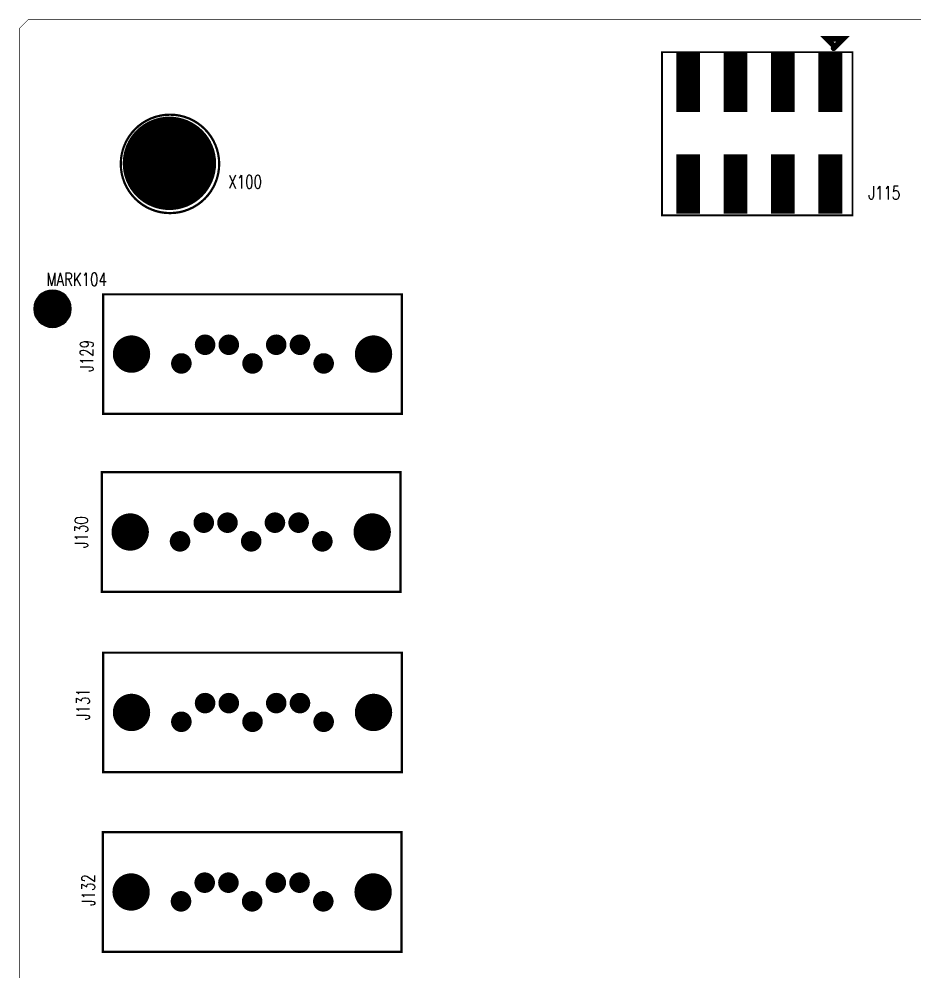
# Model space of a CAD drawing. Extents: x 0 to 170, y -2 to 101.
# Drawn here: x 0 to 48, y 49.3 to 100.3 of the extents above; entities that cross this region are included whole.
import ezdxf

# ---------------------------------------------------------------- set-up
doc = ezdxf.new("R2010")
doc.units = 0
doc.header["$MEASUREMENT"] = 0
doc.linetypes.add('KEEPOUT_00001000$0', pattern=[2, 1, 1])
doc.layers.get('0').update_dxf_attribs({"linetype": 'CONTINUOUS'})
for name, color, linetype in [('2D_LINE_01', 2, 'CONTINUOUS'), ('BOARD_OUTLINE_00', 254, 'CONTINUOUS'), ('DRIL_NPLTE_THRU_01', 3, 'CONTINUOUS'), ('DRIL_NPLTE_THRU_02', 171, 'CONTINUOUS'), ('DRIL_NPLTE_THRU_03', 23, 'CONTINUOUS'), ('DRIL_NPLTE_THRU_04', 216, 'CONTINUOUS'), ('DRIL_NPLTE_THRU_05', 255, 'CONTINUOUS'), ('DRIL_NPLTE_THRU_06', 186, 'CONTINUOUS'), ('DRIL_PLTE_THRU_01', 3, 'CONTINUOUS'), ('DRIL_PLTE_THRU_02', 171, 'CONTINUOUS'), ('DRIL_PLTE_THRU_03', 23, 'CONTINUOUS'), ('DRIL_PLTE_THRU_04', 216, 'CONTINUOUS'), ('DRIL_PLTE_THRU_05', 255, 'CONTINUOUS'), ('DRIL_PLTE_THRU_06', 186, 'CONTINUOUS'), ('DRIL_SYMBOL', 254, 'CONTINUOUS'), ('KEEPOUT_01', 130, 'CONTINUOUS'), ('PADS_BOT', 150, 'CONTINUOUS'), ('PADS_INNER', 106, 'CONTINUOUS'), ('PADS_TOP', 106, 'CONTINUOUS'), ('PADS_XR_21', 176, 'CONTINUOUS'), ('PADS_XR_23', 183, 'CONTINUOUS'), ('PART_NAME_01', 1, 'CONTINUOUS'), ('PART_TOP_2DLINE_01', 222, 'CONTINUOUS'), ('PART_TOP_2DLINE_26', 254, 'CONTINUOUS'), ('PART_TOP_2DLINE_27', 43, 'CONTINUOUS')]:
    doc.layers.add(name, color=color, linetype=linetype)
doc.styles.add('W0$1', font='simplex', dxfattribs={"width": 0.75})
doc.styles.add('W0$12', font='simplex', dxfattribs={"width": 0.75})

# ---------------------------------------------------------------- blocks, each defined once
blk = doc.blocks.new('SMOOTH_0$025')
at = {"const_width": 0.0125}
blk.add_lwpolyline([(-0.00625, 0, 1), (0.00625, 0, 1)], format="xyb", close=True, dxfattribs=at)
blk = doc.blocks.new('BOARD_1')
at = {"layer": 'BOARD_OUTLINE_00', "const_width": 0.025}
blk.add_lwpolyline([(-11.176, 0.5), (-10.676, 0), (158.25, 0), (158.75, 0.5), (158.75, 99.83), (158.25, 100.33), (-10.676, 100.33), (-11.176, 99.83)], close=True, dxfattribs=at)
at = {"layer": 'BOARD_OUTLINE_00'}
for p in [(-10.676, 100.33), (-11.176, 99.83)]:
    blk.add_blockref('SMOOTH_0$025', p, dxfattribs=at)
blk = doc.blocks.new('DRAWING_104')
at = {"layer": '2D_LINE_01', "const_width": 0.12}
blk.add_lwpolyline([(-2.635, 0, 1), (2.635, 0, 1)], format="xyb", close=True, dxfattribs=at)
blk = doc.blocks.new('SMOOTH_0$12')
at = {"const_width": 0.06}
blk.add_lwpolyline([(-0.03, 0, 1), (0.03, 0, 1)], format="xyb", close=True, dxfattribs=at)
blk = doc.blocks.new('PART_BODY_TOP_53')
at = {"layer": 'PART_TOP_2DLINE_26', "const_width": 0.12}
blk.add_lwpolyline([(-8, 3.2), (8, 3.2), (8, -3.2), (-8, -3.2)], close=True, dxfattribs=at)
at = {"layer": 'PART_TOP_2DLINE_26'}
for p in [(-8, 3.2), (8, 3.2), (-8, -3.2), (8, -3.2)]:
    blk.add_blockref('SMOOTH_0$12', p, dxfattribs=at)
blk = doc.blocks.new('DRIL_SYMBOL_0$7')
at = {"layer": 'DRIL_SYMBOL', "const_width": 0.0508}
for points in [[(-0.254, 0), (0.254, 0)], [(0, -0.254), (0, 0.254)]]:
    blk.add_lwpolyline(points, dxfattribs=at)
blk = doc.blocks.new('DRIL_HOLE_0$7')
at = {"const_width": 0.35}
blk.add_lwpolyline([(-0.175, 0, 1), (0.175, 0, 1)], format="xyb", close=True, dxfattribs=at)
blk.add_blockref('DRIL_SYMBOL_0$7', (0, 0))
blk = doc.blocks.new('PAD_28')
at = {"const_width": 0.2}
blk.add_lwpolyline([(0, -0.45, 1), (0, 0.45, 1)], format="xyb", close=True, dxfattribs=at)
blk = doc.blocks.new('STK_TOP_50')
at = {"layer": 'DRIL_PLTE_THRU_01'}
blk.add_blockref('DRIL_HOLE_0$7', (0, 0), dxfattribs=at)
at = {"layer": 'DRIL_PLTE_THRU_02'}
blk.add_blockref('DRIL_HOLE_0$7', (0, 0), dxfattribs=at)
at = {"layer": 'DRIL_PLTE_THRU_03'}
blk.add_blockref('DRIL_HOLE_0$7', (0, 0), dxfattribs=at)
at = {"layer": 'DRIL_PLTE_THRU_04'}
blk.add_blockref('DRIL_HOLE_0$7', (0, 0), dxfattribs=at)
at = {"layer": 'DRIL_PLTE_THRU_05'}
blk.add_blockref('DRIL_HOLE_0$7', (0, 0), dxfattribs=at)
at = {"layer": 'DRIL_PLTE_THRU_06'}
blk.add_blockref('DRIL_HOLE_0$7', (0, 0), dxfattribs=at)
at = {"layer": 'PADS_BOT'}
blk.add_blockref('PAD_28', (0, 0), dxfattribs=at)
at = {"layer": 'PADS_INNER'}
blk.add_blockref('PAD_28', (0, 0), dxfattribs=at)
at = {"layer": 'PADS_TOP'}
blk.add_blockref('PAD_28', (0, 0), dxfattribs=at)
blk = doc.blocks.new('DRIL_SYMBOL_1$5')
at = {"layer": 'DRIL_SYMBOL', "const_width": 0.0508}
for points in [[(-0.254, 0), (0.254, 0)], [(0, -0.254), (0, 0.254)]]:
    blk.add_lwpolyline(points, dxfattribs=at)
blk = doc.blocks.new('DRIL_HOLE_1$5')
at = {"const_width": 0.75}
blk.add_lwpolyline([(-0.375, 0, 1), (0.375, 0, 1)], format="xyb", close=True, dxfattribs=at)
blk.add_blockref('DRIL_SYMBOL_1$5', (0, 0))
blk = doc.blocks.new('PAD_29')
at = {"const_width": 0.25}
blk.add_lwpolyline([(0, -0.875, 1), (0, 0.875, 1)], format="xyb", close=True, dxfattribs=at)
blk = doc.blocks.new('STK_TOP_82')
at = {"layer": 'DRIL_PLTE_THRU_01'}
blk.add_blockref('DRIL_HOLE_1$5', (0, 0), dxfattribs=at)
at = {"layer": 'DRIL_PLTE_THRU_02'}
blk.add_blockref('DRIL_HOLE_1$5', (0, 0), dxfattribs=at)
at = {"layer": 'DRIL_PLTE_THRU_03'}
blk.add_blockref('DRIL_HOLE_1$5', (0, 0), dxfattribs=at)
at = {"layer": 'DRIL_PLTE_THRU_04'}
blk.add_blockref('DRIL_HOLE_1$5', (0, 0), dxfattribs=at)
at = {"layer": 'DRIL_PLTE_THRU_05'}
blk.add_blockref('DRIL_HOLE_1$5', (0, 0), dxfattribs=at)
at = {"layer": 'DRIL_PLTE_THRU_06'}
blk.add_blockref('DRIL_HOLE_1$5', (0, 0), dxfattribs=at)
at = {"layer": 'PADS_BOT'}
blk.add_blockref('PAD_29', (0, 0), dxfattribs=at)
at = {"layer": 'PADS_INNER'}
blk.add_blockref('PAD_29', (0, 0), dxfattribs=at)
at = {"layer": 'PADS_TOP'}
blk.add_blockref('PAD_29', (0, 0), dxfattribs=at)
blk = doc.blocks.new('SYM_TOP_45')
for name, p in [('PART_BODY_TOP_53', (0, 0)), ('STK_TOP_50', (-2.54, 0.5)), ('STK_TOP_50', (-1.27, 0.5)), ('STK_TOP_50', (1.27, 0.5)), ('STK_TOP_50', (2.54, 0.5)), ('STK_TOP_82', (-6.48, 0)), ('STK_TOP_82', (6.48, 0)), ('STK_TOP_50', (-3.81, -0.5)), ('STK_TOP_50', (0, -0.5)), ('STK_TOP_50', (3.81, -0.5))]:
    blk.add_blockref(name, p)
blk = doc.blocks.new('PART_TOP_145')
blk.add_blockref('SYM_TOP_45', (0, 0))
at = {"layer": 'PART_NAME_01', "style": 'W0$1', "width": 0.75}
blk.add_text('J130', height=0.7, rotation=90, dxfattribs=at).set_placement((-8.751, -0.867))
blk = doc.blocks.new('SMOOTH_0$3')
at = {"const_width": 0.15}
blk.add_lwpolyline([(-0.075, 0, 1), (0.075, 0, 1)], format="xyb", close=True, dxfattribs=at)
blk = doc.blocks.new('SMOOTH_0$1')
at = {"const_width": 0.05}
blk.add_lwpolyline([(-0.025, 0, 1), (0.025, 0, 1)], format="xyb", close=True, dxfattribs=at)
blk = doc.blocks.new('PART_BODY_TOP_59')
at = {"layer": 'PART_TOP_2DLINE_01', "const_width": 0.1}
blk.add_lwpolyline([(-4.998, 4.399), (5.201, 4.399), (5.201, -4.334), (-4.998, -4.334)], close=True, dxfattribs=at)
at = {"layer": 'PART_TOP_2DLINE_01', "const_width": 0.3}
blk.add_lwpolyline([(-3.983, -4.546), (-4.488, -5.051), (-3.619, -5.051), (-4.054, -4.616)], dxfattribs=at)
at = {"layer": 'PART_TOP_2DLINE_01'}
for name, p in [('SMOOTH_0$1', (-4.998, 4.399)), ('SMOOTH_0$1', (5.201, 4.399)), ('SMOOTH_0$1', (-4.998, -4.334)), ('SMOOTH_0$3', (-4.054, -4.616)), ('SMOOTH_0$3', (-3.983, -4.546)), ('SMOOTH_0$1', (5.201, -4.334)), ('SMOOTH_0$3', (-4.488, -5.051)), ('SMOOTH_0$3', (-3.619, -5.051))]:
    blk.add_blockref(name, p, dxfattribs=at)
blk = doc.blocks.new('DRIL_HOLE_0')
blk.add_lwpolyline([(0, 0, 1), (0, 0, 1)], format="xyb", close=True)
blk = doc.blocks.new('PAD_4')
blk.add_lwpolyline([(0, 0), (0, 0)])
blk = doc.blocks.new('PAD_36')
at = {"const_width": 1.27}
blk.add_lwpolyline([(-1.585, 0), (1.585, 0)], dxfattribs=at)
blk = doc.blocks.new('STK_TOP_91')
at = {"layer": 'DRIL_PLTE_THRU_01'}
blk.add_blockref('DRIL_HOLE_0', (0, 0), dxfattribs=at)
at = {"layer": 'DRIL_PLTE_THRU_02'}
blk.add_blockref('DRIL_HOLE_0', (0, 0), dxfattribs=at)
at = {"layer": 'DRIL_PLTE_THRU_03'}
blk.add_blockref('DRIL_HOLE_0', (0, 0), dxfattribs=at)
at = {"layer": 'DRIL_PLTE_THRU_04'}
blk.add_blockref('DRIL_HOLE_0', (0, 0), dxfattribs=at)
at = {"layer": 'DRIL_PLTE_THRU_05'}
blk.add_blockref('DRIL_HOLE_0', (0, 0), dxfattribs=at)
at = {"layer": 'DRIL_PLTE_THRU_06'}
blk.add_blockref('DRIL_HOLE_0', (0, 0), dxfattribs=at)
at = {"layer": 'PADS_BOT'}
blk.add_blockref('PAD_4', (0, 0), dxfattribs=at)
at = {"layer": 'PADS_INNER'}
blk.add_blockref('PAD_4', (0, 0), dxfattribs=at)
at = {"layer": 'PADS_TOP', "rotation": 90}
blk.add_blockref('PAD_36', (0, 0), dxfattribs=at)
blk = doc.blocks.new('SYM_TOP_51')
for name, p in [('STK_TOP_91', (-3.81, 2.715)), ('STK_TOP_91', (-1.27, 2.715)), ('STK_TOP_91', (1.27, 2.715)), ('STK_TOP_91', (3.81, 2.715)), ('PART_BODY_TOP_59', (0, 0)), ('STK_TOP_91', (-3.81, -2.715)), ('STK_TOP_91', (-1.27, -2.715)), ('STK_TOP_91', (1.27, -2.715)), ('STK_TOP_91', (3.81, -2.715))]:
    blk.add_blockref(name, p)
blk = doc.blocks.new('PART_TOP_377')
blk.add_blockref('SYM_TOP_51', (0, 0))
at = {"layer": 'PART_NAME_01', "style": 'W0$1', "width": 0.75}
blk.add_text('J115', height=0.7, rotation=180, dxfattribs=at).set_placement((-5.846, 3.544))
blk = doc.blocks.new('PART_TOP_396')
blk.add_blockref('SYM_TOP_45', (0, 0))
at = {"layer": 'PART_NAME_01', "style": 'W0$1', "width": 0.75}
blk.add_text('J131', height=0.7, rotation=90, dxfattribs=at).set_placement((-8.726, -0.414))
blk = doc.blocks.new('PART_TOP_397')
blk.add_blockref('SYM_TOP_45', (0, 0))
at = {"layer": 'PART_NAME_01', "style": 'W0$1', "width": 0.75}
blk.add_text('J129', height=0.7, rotation=90, dxfattribs=at).set_placement((-8.526, -0.953))
blk = doc.blocks.new('DRIL_SYMBOL_3$5')
at = {"layer": 'DRIL_SYMBOL', "const_width": 0.0508}
for points in [[(-0.254, 0), (0.254, 0)], [(0, -0.254), (0, 0.254)]]:
    blk.add_lwpolyline(points, dxfattribs=at)
blk = doc.blocks.new('DRIL_HOLE_3$5')
at = {"const_width": 1.75}
blk.add_lwpolyline([(-0.875, 0, 1), (0.875, 0, 1)], format="xyb", close=True, dxfattribs=at)
blk.add_blockref('DRIL_SYMBOL_3$5', (0, 0))
blk = doc.blocks.new('PAD_24')
at = {"const_width": 0.75}
blk.add_lwpolyline([(0, -2.125, 1), (0, 2.125, 1)], format="xyb", close=True, dxfattribs=at)
blk = doc.blocks.new('STK_TOP_68')
at = {"layer": 'DRIL_PLTE_THRU_01'}
blk.add_blockref('DRIL_HOLE_3$5', (0, 0), dxfattribs=at)
at = {"layer": 'DRIL_PLTE_THRU_02'}
blk.add_blockref('DRIL_HOLE_3$5', (0, 0), dxfattribs=at)
at = {"layer": 'DRIL_PLTE_THRU_03'}
blk.add_blockref('DRIL_HOLE_3$5', (0, 0), dxfattribs=at)
at = {"layer": 'DRIL_PLTE_THRU_04'}
blk.add_blockref('DRIL_HOLE_3$5', (0, 0), dxfattribs=at)
at = {"layer": 'DRIL_PLTE_THRU_05'}
blk.add_blockref('DRIL_HOLE_3$5', (0, 0), dxfattribs=at)
at = {"layer": 'DRIL_PLTE_THRU_06'}
blk.add_blockref('DRIL_HOLE_3$5', (0, 0), dxfattribs=at)
at = {"layer": 'PADS_BOT'}
blk.add_blockref('PAD_24', (0, 0), dxfattribs=at)
at = {"layer": 'PADS_INNER'}
blk.add_blockref('PAD_24', (0, 0), dxfattribs=at)
at = {"layer": 'PADS_TOP'}
blk.add_blockref('PAD_24', (0, 0), dxfattribs=at)
blk = doc.blocks.new('SYM_TOP_40')
blk.add_blockref('STK_TOP_68', (0, 0))
blk = doc.blocks.new('PART_TOP_573')
blk.add_blockref('SYM_TOP_40', (0, 0))
at = {"layer": 'PART_NAME_01', "style": 'W0$1', "width": 0.75}
blk.add_text('X100', height=0.7, dxfattribs=at).set_placement((3.156, -1.34))
blk = doc.blocks.new('PART_TOP_680')
blk.add_blockref('SYM_TOP_45', (0, 0))
at = {"layer": 'PART_NAME_01', "style": 'W0$1', "width": 0.75}
blk.add_text('J132', height=0.7, rotation=90, dxfattribs=at).set_placement((-8.426, -0.757))
blk = doc.blocks.new('PART_BODY_TOP_47')
at = {"layer": 'KEEPOUT_01', "linetype": 'KEEPOUT_00001000$0'}
blk.add_lwpolyline([(-1, 0, 1), (1, 0, 1)], format="xyb", close=True, dxfattribs=at)
at = {"layer": 'PART_TOP_2DLINE_01', "const_width": 0.01}
blk.add_lwpolyline([(-0.5, 0, 1), (0.5, 0, 1)], format="xyb", close=True, dxfattribs=at)
at = {"layer": 'PART_TOP_2DLINE_27', "const_width": 0.0127}
blk.add_lwpolyline([(-1, 0, 1), (1, 0, 1)], format="xyb", close=True, dxfattribs=at)
blk = doc.blocks.new('PAD_0')
blk.add_lwpolyline([(0, 0, 1), (0, 0, 1)], format="xyb", close=True)
blk = doc.blocks.new('PAD_34')
at = {"const_width": 1}
blk.add_lwpolyline([(0, -0.5, 1), (0, 0.5, 1)], format="xyb", close=True, dxfattribs=at)
blk = doc.blocks.new('PAD_35')
at = {"const_width": 0.5}
blk.add_lwpolyline([(0, -0.25, 1), (0, 0.25, 1)], format="xyb", close=True, dxfattribs=at)
blk = doc.blocks.new('STK_TOP_67')
at = {"layer": 'DRIL_NPLTE_THRU_01'}
blk.add_blockref('DRIL_HOLE_0', (0, 0), dxfattribs=at)
at = {"layer": 'DRIL_NPLTE_THRU_02'}
blk.add_blockref('DRIL_HOLE_0', (0, 0), dxfattribs=at)
at = {"layer": 'DRIL_NPLTE_THRU_03'}
blk.add_blockref('DRIL_HOLE_0', (0, 0), dxfattribs=at)
at = {"layer": 'DRIL_NPLTE_THRU_04'}
blk.add_blockref('DRIL_HOLE_0', (0, 0), dxfattribs=at)
at = {"layer": 'DRIL_NPLTE_THRU_05'}
blk.add_blockref('DRIL_HOLE_0', (0, 0), dxfattribs=at)
at = {"layer": 'DRIL_NPLTE_THRU_06'}
blk.add_blockref('DRIL_HOLE_0', (0, 0), dxfattribs=at)
at = {"layer": 'PADS_BOT'}
blk.add_blockref('PAD_0', (0, 0), dxfattribs=at)
at = {"layer": 'PADS_INNER'}
blk.add_blockref('PAD_0', (0, 0), dxfattribs=at)
at = {"layer": 'PADS_TOP'}
blk.add_blockref('PAD_35', (0, 0), dxfattribs=at)
at = {"layer": 'PADS_XR_21'}
blk.add_blockref('PAD_34', (0, 0), dxfattribs=at)
at = {"layer": 'PADS_XR_23'}
blk.add_blockref('PAD_0', (0, 0), dxfattribs=at)
blk = doc.blocks.new('SYM_TOP_39')
for name in ['PART_BODY_TOP_47', 'STK_TOP_67']:
    blk.add_blockref(name, (0, 0))
blk = doc.blocks.new('PART_TOP_693')
blk.add_blockref('SYM_TOP_39', (0, 0))
at = {"layer": 'PART_NAME_01', "style": 'W0$12', "width": 0.75}
blk.add_text('MARK104', height=0.7, dxfattribs=at).set_placement((-0.328, 1.224))

msp = doc.modelspace()

# ---------------------------------------------------------------- block references
for name, p in [('BOARD_1', (11.176, 0)), ('DRAWING_104', (8.07, 92.59)), ('PART_TOP_573', (8.04, 92.62)), ('PART_TOP_693', (1.778, 84.836)), ('PART_TOP_397', (12.49, 82.408)), ('PART_TOP_145', (12.42, 72.884)), ('PART_TOP_396', (12.49, 63.226)), ('PART_TOP_680', (12.47, 53.614))]:
    msp.add_blockref(name, p)
at = {"rotation": 180}
msp.add_blockref('PART_TOP_377', (39.624, 94.234), dxfattribs=at)

doc.saveas('drawing.dxf')
